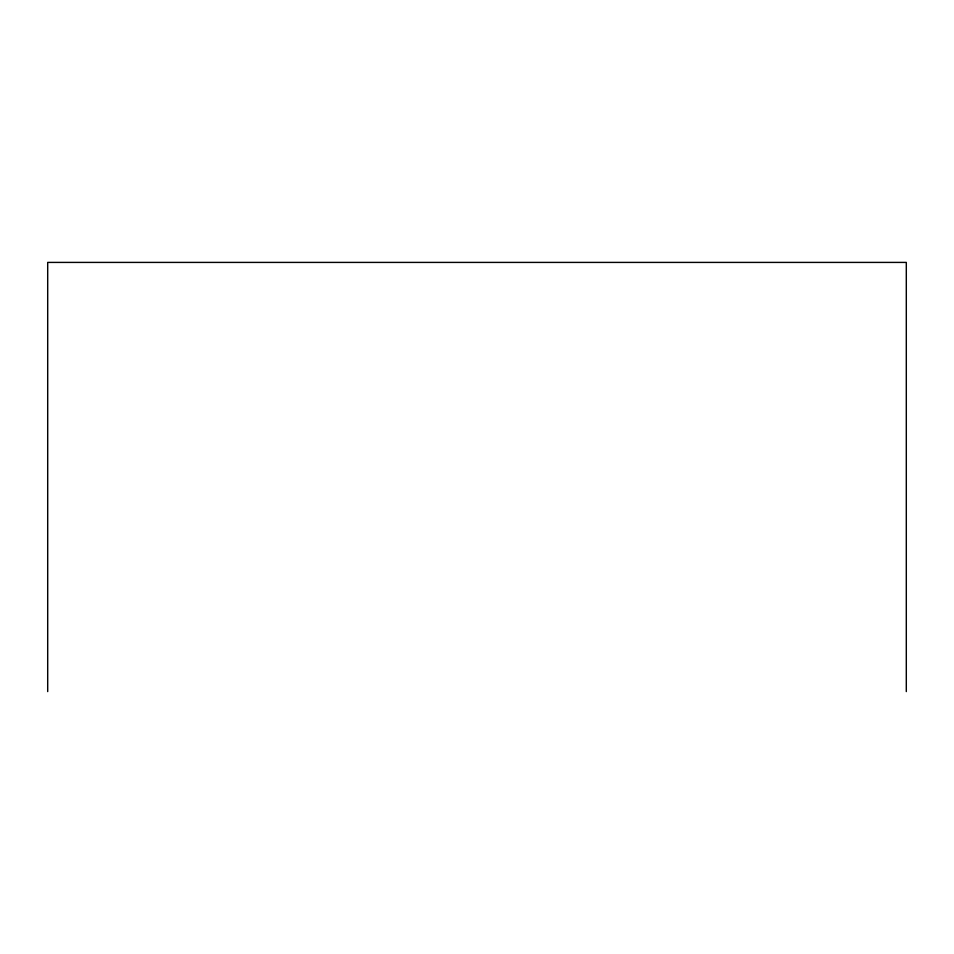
<?xml version="1.0" encoding="UTF-8"?>
<svg xmlns="http://www.w3.org/2000/svg" width="954" height="954" viewBox="0 0 954 954"><rect width="100%" height="100%" fill="white"/><g stroke="black" fill="none" stroke-linecap="round" stroke-linejoin="round"><path stroke-width="1.43" d="M906.3 691.59L906.3 262.41L47.7 262.41L47.7 691.59"/></g></svg>
